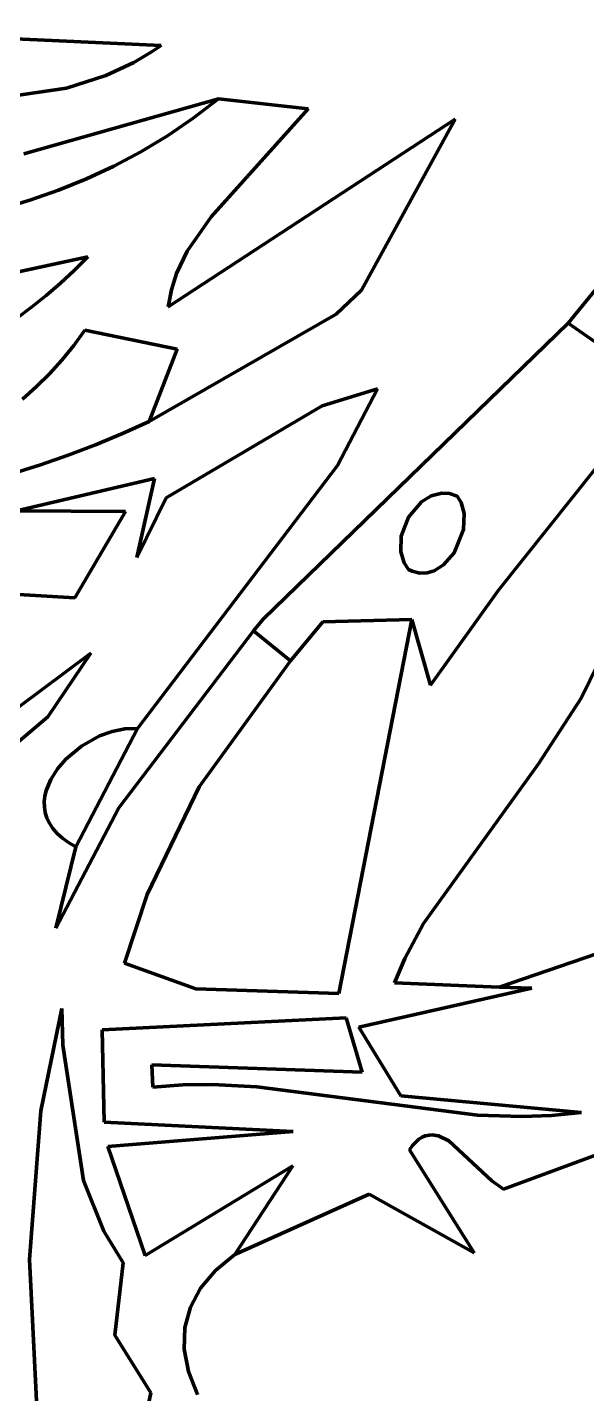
# Model space of a CAD drawing. Header units: millimetres. Extents: x 0 to 8.3, y 0 to 12.4.
# Drawn here: x 5.198 to 5.484, y 7.748 to 8.447 of the extents above; entities that cross this region are included whole.
import ezdxf

# ---------------------------------------------------------------- set-up
doc = ezdxf.new("R2010")
doc.units = ezdxf.units.MM
for name, color, linetype, lineweight in [('color#131313ff', 7, 'CONTINUOUS', 100), ('color#7c7c7cff', 7, 'CONTINUOUS', 100), ('color#c5c5c5ff', 7, 'CONTINUOUS', 100), ('color#ffffffff', 7, 'CONTINUOUS', 100)]:
    doc.layers.add(name, color=color, linetype=linetype, lineweight=lineweight)

msp = doc.modelspace()

# ---------------------------------------------------------------- linework, layer by layer
at = {"layer": 'color#131313ff'}
for p, q in [((5.19596, 8.38241), (5.29536, 8.41041)), ((5.29536, 8.41041), (5.28248, 8.40052)), ((5.28248, 8.40052), (5.26928, 8.39152)), ((5.26928, 8.39152), (5.25576, 8.38337)), ((5.25576, 8.38337), (5.24197, 8.37604)), ((5.24197, 8.37604), (5.2279, 8.36949)), ((5.2279, 8.36949), (5.21358, 8.3637)), ((5.19903, 8.35864), (5.18426, 8.35425)), ((5.21358, 8.3637), (5.19903, 8.35864)), ((5.15899, 8.31457), (5.22858, 8.32959)), ((5.22858, 8.32959), (5.22169, 8.32274)), ((5.2146, 8.31618), (5.20732, 8.3099)), ((5.22169, 8.32274), (5.2146, 8.31618)), ((5.20732, 8.3099), (5.19985, 8.30391)), ((5.19985, 8.30391), (5.19222, 8.29818)), ((5.31821, 8.14441), (5.47413, 8.29566)), ((5.47413, 8.29566), (5.52038, 8.26331)), ((5.51686, 8.25766), (5.4384, 8.15916)), ((5.39907, 8.2044), (5.39247, 8.19656)), ((5.40405, 8.20745), (5.39907, 8.2044)), ((5.40956, 8.2088), (5.40405, 8.20745)), ((5.41343, 8.20857), (5.40956, 8.2088)), ((5.41738, 8.2073), (5.41343, 8.20857)), ((5.41936, 8.20406), (5.41738, 8.2073)), ((5.4209, 8.19845), (5.41936, 8.20406)), ((5.19222, 8.19981), (5.24792, 8.19937)), ((5.24792, 8.19937), (5.22204, 8.15523)), ((5.42057, 8.19021), (5.4209, 8.19845)), ((5.39247, 8.19656), (5.38879, 8.18677)), ((5.41582, 8.17828), (5.42057, 8.19021)), ((5.38879, 8.18677), (5.38856, 8.17871)), ((5.38856, 8.17871), (5.39027, 8.17311)), ((5.41046, 8.17205), (5.41582, 8.17828)), ((5.39027, 8.17311), (5.39243, 8.1698)), ((5.39243, 8.1698), (5.39439, 8.16887)), ((5.40557, 8.169), (5.41046, 8.17205)), ((5.39439, 8.16887), (5.39827, 8.16788)), ((5.39827, 8.16788), (5.40201, 8.16796)), ((5.40201, 8.16796), (5.40557, 8.169)), ((5.22204, 8.15523), (5.18159, 8.15771)), ((5.4384, 8.15916), (5.40374, 8.11059)), ((5.31323, 8.13841), (5.31821, 8.14441)), ((5.34871, 8.14291), (5.33223, 8.12307)), ((5.39411, 8.14415), (5.34871, 8.14291)), ((5.40374, 8.11059), (5.39411, 8.14415)), ((5.33223, 8.12307), (5.31323, 8.13841)), ((5.15188, 8.0685), (5.23023, 8.12688)), ((5.23023, 8.12688), (5.20818, 8.0944)), ((5.20818, 8.0944), (5.19226, 8.08088)), ((5.25405, 8.08847), (5.22257, 8.02796)), ((5.23455, 8.0846), (5.24101, 8.08694)), ((5.24101, 8.08694), (5.24757, 8.08828)), ((5.24757, 8.08828), (5.25405, 8.08847)), ((5.21744, 8.07282), (5.2254, 8.07947)), ((5.2254, 8.07947), (5.23455, 8.0846)), ((5.21307, 8.06776), (5.21744, 8.07282)), ((5.20965, 8.06236), (5.21307, 8.06776)), ((5.20736, 8.05674), (5.20965, 8.06236)), ((5.20637, 8.05104), (5.20669, 8.05389)), ((5.20642, 8.0482), (5.20637, 8.05104)), ((5.20669, 8.05389), (5.20736, 8.05674)), ((5.20685, 8.04539), (5.20642, 8.0482)), ((5.20769, 8.04263), (5.20685, 8.04539)), ((5.20897, 8.03993), (5.20769, 8.04263)), ((5.21069, 8.03731), (5.20897, 8.03993)), ((5.2129, 8.03479), (5.21069, 8.03731)), ((5.2156, 8.03237), (5.2129, 8.03479)), ((5.21881, 8.03009), (5.2156, 8.03237)), ((5.22257, 8.02796), (5.21881, 8.03009))]:
    msp.add_line(p, q, dxfattribs=at)
at = {"layer": 'color#7c7c7cff'}
for p, q in [((5.47413, 8.29566), (5.49822, 8.32534)), ((5.52038, 8.26331), (5.47413, 8.29566)), ((5.22143, 8.28434), (5.22704, 8.29222)), ((5.22704, 8.29222), (5.27432, 8.28242)), ((5.21541, 8.27686), (5.22143, 8.28434)), ((5.27432, 8.28242), (5.25999, 8.24544)), ((5.20902, 8.26979), (5.21541, 8.27686)), ((5.20227, 8.26313), (5.20902, 8.26979)), ((5.19517, 8.25686), (5.20227, 8.26313)), ((5.34843, 8.25337), (5.37666, 8.26206)), ((5.37666, 8.26206), (5.35613, 8.22296)), ((5.26873, 8.20639), (5.34843, 8.25337)), ((5.4384, 8.15916), (5.51686, 8.25766)), ((5.24629, 8.23923), (5.23248, 8.23349)), ((5.25999, 8.24544), (5.24629, 8.23923)), ((5.23248, 8.23349), (5.21855, 8.22818)), ((5.21855, 8.22818), (5.20451, 8.22329)), ((5.20451, 8.22329), (5.19038, 8.21877)), ((5.35613, 8.22296), (5.25405, 8.08847)), ((5.19222, 8.19981), (5.26274, 8.21632)), ((5.26274, 8.21632), (5.25369, 8.1758)), ((5.25369, 8.1758), (5.26873, 8.20639)), ((5.39247, 8.19656), (5.39907, 8.2044)), ((5.39907, 8.2044), (5.40405, 8.20745)), ((5.40405, 8.20745), (5.40956, 8.2088)), ((5.40956, 8.2088), (5.41343, 8.20857)), ((5.41343, 8.20857), (5.41738, 8.2073)), ((5.41738, 8.2073), (5.41936, 8.20406)), ((5.41936, 8.20406), (5.4209, 8.19845)), ((5.24792, 8.19937), (5.19222, 8.19981)), ((5.22204, 8.15523), (5.24792, 8.19937)), ((5.4209, 8.19845), (5.42057, 8.19021)), ((5.38879, 8.18677), (5.39247, 8.19656)), ((5.42057, 8.19021), (5.41582, 8.17828)), ((5.38856, 8.17871), (5.38879, 8.18677)), ((5.39027, 8.17311), (5.38856, 8.17871)), ((5.41582, 8.17828), (5.41046, 8.17205)), ((5.39243, 8.1698), (5.39027, 8.17311)), ((5.39439, 8.16887), (5.39243, 8.1698)), ((5.41046, 8.17205), (5.40557, 8.169)), ((5.39827, 8.16788), (5.39439, 8.16887)), ((5.40201, 8.16796), (5.39827, 8.16788)), ((5.40557, 8.169), (5.40201, 8.16796)), ((5.18159, 8.15771), (5.22204, 8.15523)), ((5.40374, 8.11059), (5.4384, 8.15916)), ((5.35686, 7.95293), (5.39411, 8.14415)), ((5.39411, 8.14415), (5.40374, 8.11059)), ((5.24448, 8.04791), (5.31323, 8.13841)), ((5.31323, 8.13841), (5.33223, 8.12307)), ((5.23023, 8.12688), (5.15188, 8.0685)), ((5.20818, 8.0944), (5.23023, 8.12688)), ((5.33223, 8.12307), (5.28555, 8.05852)), ((5.48958, 8.12201), (5.48064, 8.10398)), ((5.48064, 8.10398), (5.45887, 8.07031)), ((5.19226, 8.08088), (5.20818, 8.0944)), ((5.24101, 8.08694), (5.23455, 8.0846)), ((5.24757, 8.08828), (5.24101, 8.08694)), ((5.25405, 8.08847), (5.24757, 8.08828)), ((5.2254, 8.07947), (5.21744, 8.07282)), ((5.23455, 8.0846), (5.2254, 8.07947)), ((5.21744, 8.07282), (5.21307, 8.06776)), ((5.21307, 8.06776), (5.20965, 8.06236)), ((5.45887, 8.07031), (5.40007, 7.98865)), ((5.20965, 8.06236), (5.20736, 8.05674)), ((5.28555, 8.05852), (5.25887, 8.00353)), ((5.20669, 8.05389), (5.20637, 8.05104)), ((5.20637, 8.05104), (5.20642, 8.0482)), ((5.20736, 8.05674), (5.20669, 8.05389)), ((5.20642, 8.0482), (5.20685, 8.04539)), ((5.20685, 8.04539), (5.20769, 8.04263)), ((5.21224, 7.98625), (5.24448, 8.04791)), ((5.20769, 8.04263), (5.20897, 8.03993)), ((5.20897, 8.03993), (5.21069, 8.03731)), ((5.21069, 8.03731), (5.2129, 8.03479)), ((5.2129, 8.03479), (5.2156, 8.03237)), ((5.2156, 8.03237), (5.21881, 8.03009)), ((5.21881, 8.03009), (5.22257, 8.02796)), ((5.22257, 8.02796), (5.21224, 7.98625)), ((5.25887, 8.00353), (5.24742, 7.96843)), ((5.40007, 7.98865), (5.39069, 7.97081)), ((5.24742, 7.96843), (5.28382, 7.95536)), ((5.39069, 7.97081), (5.38537, 7.95833)), ((5.28382, 7.95536), (5.35686, 7.95293)), ((5.45545, 7.95568), (5.36711, 7.93568)), ((5.38537, 7.95833), (5.43889, 7.95616)), ((5.43889, 7.95616), (5.45545, 7.95568)), ((5.21529, 7.94526), (5.20456, 7.89288)), ((5.21586, 7.92654), (5.21529, 7.94526)), ((5.36063, 7.94036), (5.23587, 7.93439)), ((5.36881, 7.91263), (5.36063, 7.94036)), ((5.23587, 7.93439), (5.23691, 7.88703)), ((5.36711, 7.93568), (5.38857, 7.9006)), ((5.22638, 7.85726), (5.21586, 7.92654)), ((5.2619, 7.90506), (5.26137, 7.91645)), ((5.26137, 7.91645), (5.36881, 7.91263)), ((5.27715, 7.90621), (5.2619, 7.90506)), ((5.29234, 7.90638), (5.27715, 7.90621)), ((5.31502, 7.90515), (5.29234, 7.90638)), ((5.4278, 7.89064), (5.31502, 7.90515)), ((5.38857, 7.9006), (5.48086, 7.8921)), ((5.20456, 7.89288), (5.19879, 7.81689)), ((5.45047, 7.8899), (5.4278, 7.89064)), ((5.46564, 7.89048), (5.45047, 7.8899)), ((5.48086, 7.8921), (5.46564, 7.89048)), ((5.23691, 7.88703), (5.33348, 7.88239)), ((5.33348, 7.88239), (5.23885, 7.8746)), ((5.23885, 7.8746), (5.25789, 7.81893)), ((5.25789, 7.81893), (5.33337, 7.86477)), ((5.33337, 7.86477), (5.30372, 7.81933)), ((5.23685, 7.83136), (5.22638, 7.85726)), ((5.24665, 7.81512), (5.23685, 7.83136)), ((5.19879, 7.81689), (5.20343, 7.72538)), ((5.24236, 7.77821), (5.24665, 7.81512)), ((5.30372, 7.81933), (5.2938, 7.81115)), ((5.2938, 7.81115), (5.28623, 7.80215)), ((5.28623, 7.80215), (5.28104, 7.79241)), ((5.28104, 7.79241), (5.27826, 7.78201)), ((5.26076, 7.74868), (5.24236, 7.77821)), ((5.27826, 7.78201), (5.27792, 7.77105)), ((5.27792, 7.77105), (5.28006, 7.75962)), ((5.28006, 7.75962), (5.2847, 7.74779)), ((5.24451, 7.66882), (5.26076, 7.74868))]:
    msp.add_line(p, q, dxfattribs=at)
at = {"layer": 'color#c5c5c5ff'}
for p, q in [((5.06664, 8.44703), (5.26605, 8.43769)), ((5.26151, 8.4346), (5.25221, 8.42911)), ((5.26605, 8.43769), (5.26151, 8.4346)), ((5.25221, 8.42911), (5.23775, 8.42243)), ((5.23775, 8.42243), (5.21769, 8.41596)), ((5.21769, 8.41596), (5.11757, 8.40123)), ((5.28248, 8.40052), (5.29536, 8.41041)), ((5.29536, 8.41041), (5.34118, 8.40534)), ((5.26928, 8.39152), (5.28248, 8.40052)), ((5.26972, 8.30403), (5.41627, 8.39999)), ((5.34118, 8.40534), (5.29161, 8.35016)), ((5.41627, 8.39999), (5.36841, 8.31264)), ((5.25576, 8.38337), (5.26928, 8.39152)), ((5.24197, 8.37604), (5.25576, 8.38337)), ((5.2279, 8.36949), (5.24197, 8.37604)), ((5.21358, 8.3637), (5.2279, 8.36949)), ((5.18426, 8.35425), (5.19903, 8.35864)), ((5.19903, 8.35864), (5.21358, 8.3637)), ((5.29161, 8.35016), (5.27941, 8.33262)), ((5.27941, 8.33262), (5.27398, 8.32106)), ((5.22858, 8.32959), (5.15899, 8.31457)), ((5.22169, 8.32274), (5.22858, 8.32959)), ((5.20732, 8.3099), (5.2146, 8.31618)), ((5.2146, 8.31618), (5.22169, 8.32274)), ((5.27398, 8.32106), (5.27138, 8.3128)), ((5.19985, 8.30391), (5.20732, 8.3099)), ((5.27138, 8.3128), (5.26972, 8.30403)), ((5.36841, 8.31264), (5.3556, 8.30034)), ((5.19222, 8.29818), (5.19985, 8.30391)), ((5.3556, 8.30034), (5.25999, 8.24544)), ((5.22704, 8.29222), (5.22143, 8.28434)), ((5.27432, 8.28242), (5.22704, 8.29222)), ((5.22143, 8.28434), (5.21541, 8.27686)), ((5.25999, 8.24544), (5.27432, 8.28242)), ((5.21541, 8.27686), (5.20902, 8.26979)), ((5.20902, 8.26979), (5.20227, 8.26313)), ((5.20227, 8.26313), (5.19517, 8.25686)), ((5.43889, 7.95616), (5.52738, 7.98651)), ((5.36711, 7.93568), (5.45545, 7.95568)), ((5.45545, 7.95568), (5.43889, 7.95616)), ((5.23587, 7.93439), (5.36063, 7.94036)), ((5.36063, 7.94036), (5.36881, 7.91263)), ((5.23691, 7.88703), (5.23587, 7.93439)), ((5.38857, 7.9006), (5.36711, 7.93568)), ((5.36881, 7.91263), (5.26137, 7.91645)), ((5.26137, 7.91645), (5.2619, 7.90506)), ((5.2619, 7.90506), (5.27715, 7.90621)), ((5.27715, 7.90621), (5.29234, 7.90638)), ((5.29234, 7.90638), (5.31502, 7.90515)), ((5.31502, 7.90515), (5.4278, 7.89064)), ((5.48086, 7.8921), (5.38857, 7.9006)), ((5.56762, 7.89975), (5.44101, 7.85276)), ((5.4278, 7.89064), (5.45047, 7.8899)), ((5.45047, 7.8899), (5.46564, 7.89048)), ((5.46564, 7.89048), (5.48086, 7.8921)), ((5.33348, 7.88239), (5.23691, 7.88703)), ((5.23885, 7.8746), (5.33348, 7.88239)), ((5.39618, 7.87694), (5.39461, 7.87513)), ((5.39778, 7.87836), (5.39618, 7.87694)), ((5.39941, 7.87942), (5.39778, 7.87836)), ((5.40107, 7.88014), (5.39941, 7.87942)), ((5.40444, 7.88065), (5.40107, 7.88014)), ((5.40787, 7.88005), (5.40444, 7.88065)), ((5.4131, 7.8775), (5.40787, 7.88005)), ((5.43508, 7.85708), (5.4131, 7.8775)), ((5.25789, 7.81893), (5.23885, 7.8746)), ((5.39461, 7.87513), (5.39307, 7.87292)), ((5.39307, 7.87292), (5.426, 7.82033)), ((5.33337, 7.86477), (5.25789, 7.81893)), ((5.30372, 7.81933), (5.33337, 7.86477)), ((5.44101, 7.85276), (5.43508, 7.85708)), ((5.37232, 7.85034), (5.30372, 7.81933)), ((5.426, 7.82033), (5.37232, 7.85034))]:
    msp.add_line(p, q, dxfattribs=at)
at = {"layer": 'color#ffffffff'}
for p, q in [((5.26605, 8.43769), (5.06664, 8.44703)), ((5.25221, 8.42911), (5.26151, 8.4346)), ((5.26151, 8.4346), (5.26605, 8.43769)), ((5.23775, 8.42243), (5.25221, 8.42911)), ((5.21769, 8.41596), (5.23775, 8.42243)), ((5.11757, 8.40123), (5.21769, 8.41596)), ((5.29536, 8.41041), (5.19596, 8.38241)), ((5.34118, 8.40534), (5.29536, 8.41041)), ((5.41627, 8.39999), (5.26972, 8.30403)), ((5.29161, 8.35016), (5.34118, 8.40534)), ((5.36841, 8.31264), (5.41627, 8.39999)), ((5.27941, 8.33262), (5.29161, 8.35016)), ((5.27398, 8.32106), (5.27941, 8.33262)), ((5.49822, 8.32534), (5.47413, 8.29566)), ((5.27138, 8.3128), (5.27398, 8.32106)), ((5.26972, 8.30403), (5.27138, 8.3128)), ((5.3556, 8.30034), (5.36841, 8.31264)), ((5.25999, 8.24544), (5.3556, 8.30034)), ((5.47413, 8.29566), (5.31821, 8.14441)), ((5.37666, 8.26206), (5.34843, 8.25337)), ((5.35613, 8.22296), (5.37666, 8.26206)), ((5.34843, 8.25337), (5.26873, 8.20639)), ((5.23248, 8.23349), (5.24629, 8.23923)), ((5.24629, 8.23923), (5.25999, 8.24544)), ((5.21855, 8.22818), (5.23248, 8.23349)), ((5.20451, 8.22329), (5.21855, 8.22818)), ((5.19038, 8.21877), (5.20451, 8.22329)), ((5.25405, 8.08847), (5.35613, 8.22296)), ((5.26274, 8.21632), (5.19222, 8.19981)), ((5.25369, 8.1758), (5.26274, 8.21632)), ((5.26873, 8.20639), (5.25369, 8.1758)), ((5.31821, 8.14441), (5.31323, 8.13841)), ((5.33223, 8.12307), (5.34871, 8.14291)), ((5.34871, 8.14291), (5.39411, 8.14415)), ((5.39411, 8.14415), (5.35686, 7.95293)), ((5.31323, 8.13841), (5.24448, 8.04791)), ((5.28555, 8.05852), (5.33223, 8.12307)), ((5.48064, 8.10398), (5.48958, 8.12201)), ((5.45887, 8.07031), (5.48064, 8.10398)), ((5.22257, 8.02796), (5.25405, 8.08847)), ((5.40007, 7.98865), (5.45887, 8.07031)), ((5.25887, 8.00353), (5.28555, 8.05852)), ((5.24448, 8.04791), (5.21224, 7.98625)), ((5.21224, 7.98625), (5.22257, 8.02796)), ((5.24742, 7.96843), (5.25887, 8.00353)), ((5.39069, 7.97081), (5.40007, 7.98865)), ((5.52738, 7.98651), (5.43889, 7.95616)), ((5.28382, 7.95536), (5.24742, 7.96843)), ((5.38537, 7.95833), (5.39069, 7.97081)), ((5.35686, 7.95293), (5.28382, 7.95536)), ((5.43889, 7.95616), (5.38537, 7.95833)), ((5.20456, 7.89288), (5.21529, 7.94526)), ((5.21529, 7.94526), (5.21586, 7.92654)), ((5.21586, 7.92654), (5.22638, 7.85726)), ((5.44101, 7.85276), (5.56762, 7.89975)), ((5.19879, 7.81689), (5.20456, 7.89288)), ((5.39461, 7.87513), (5.39618, 7.87694)), ((5.39618, 7.87694), (5.39778, 7.87836)), ((5.39778, 7.87836), (5.39941, 7.87942)), ((5.39941, 7.87942), (5.40107, 7.88014)), ((5.40107, 7.88014), (5.40444, 7.88065)), ((5.40444, 7.88065), (5.40787, 7.88005)), ((5.40787, 7.88005), (5.4131, 7.8775)), ((5.4131, 7.8775), (5.43508, 7.85708)), ((5.39307, 7.87292), (5.39461, 7.87513)), ((5.426, 7.82033), (5.39307, 7.87292)), ((5.22638, 7.85726), (5.23685, 7.83136)), ((5.43508, 7.85708), (5.44101, 7.85276)), ((5.30372, 7.81933), (5.37232, 7.85034)), ((5.37232, 7.85034), (5.426, 7.82033)), ((5.23685, 7.83136), (5.24665, 7.81512)), ((5.20343, 7.72538), (5.19879, 7.81689)), ((5.24665, 7.81512), (5.24236, 7.77821)), ((5.2938, 7.81115), (5.30372, 7.81933)), ((5.28623, 7.80215), (5.2938, 7.81115)), ((5.28104, 7.79241), (5.28623, 7.80215)), ((5.27826, 7.78201), (5.28104, 7.79241)), ((5.24236, 7.77821), (5.26076, 7.74868)), ((5.27792, 7.77105), (5.27826, 7.78201)), ((5.28006, 7.75962), (5.27792, 7.77105)), ((5.2847, 7.74779), (5.28006, 7.75962)), ((5.26076, 7.74868), (5.24451, 7.66882))]:
    msp.add_line(p, q, dxfattribs=at)

doc.saveas('drawing.dxf')
